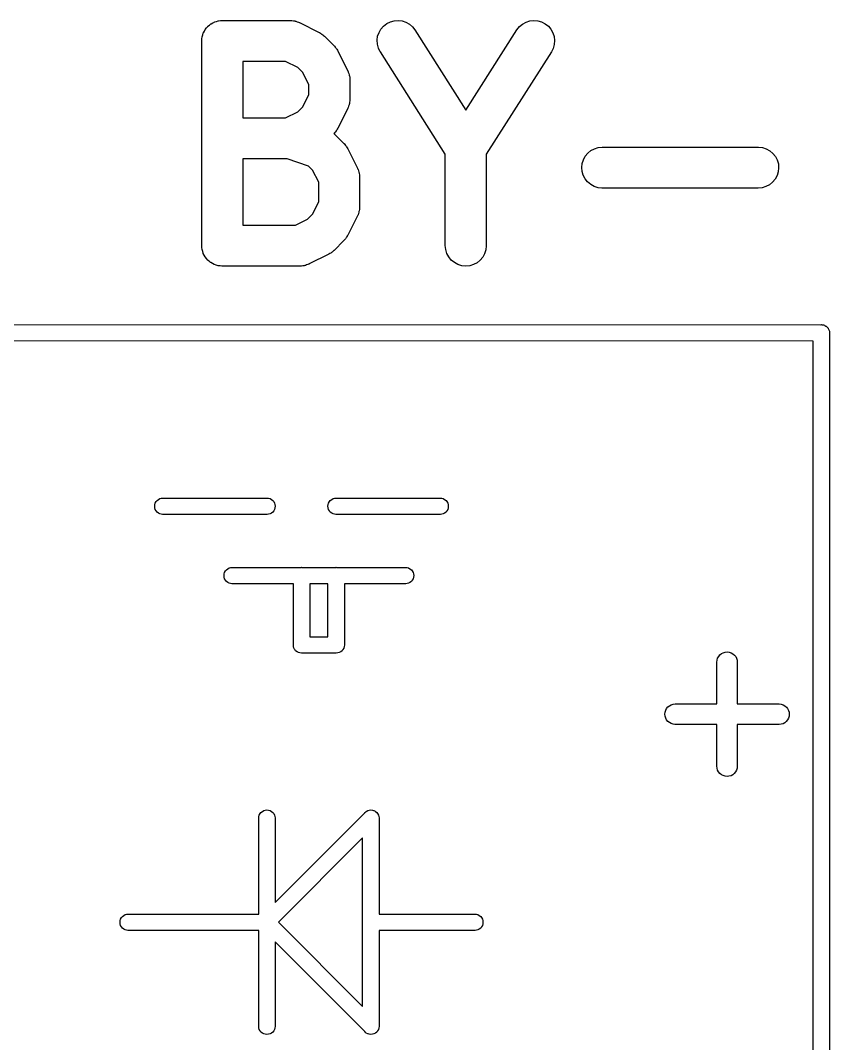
# Model space of a CAD drawing. Extents: x 88 to 197, y -105 to -93.
# Drawn here: x 106.44 to 112.37, y -100.45 to -92.96 of the extents above; entities that cross this region are included whole.
import ezdxf

# ---------------------------------------------------------------- set-up
doc = ezdxf.new("R2010")
doc.units = 0
doc.layers.add('BLACK', color=7, linetype='CONTINUOUS')

msp = doc.modelspace()

# ---------------------------------------------------------------- linework, layer by layer
at = {"layer": 'BLACK', "linetype": 'CONTINUOUS'}
for p, q in [((107.788, -93.0363), (107.794, -93.0239)), ((107.794, -93.0239), (107.795, -93.0235)), ((107.795, -93.023), (107.804, -93.0122)), ((107.795, -93.0235), (107.795, -93.023)), ((107.804, -93.0122), (107.813, -93.0013)), ((107.813, -93.001), (107.814, -93.0006)), ((107.813, -93.0013), (107.813, -93.001)), ((107.814, -93.0006), (107.825, -92.9917)), ((107.825, -92.9917), (107.836, -92.9828)), ((107.836, -92.9826), (107.837, -92.9823)), ((107.836, -92.9828), (107.836, -92.9826)), ((107.837, -92.9823), (107.849, -92.9757)), ((107.849, -92.9757), (107.862, -92.9691)), ((107.862, -92.9689), (107.863, -92.9687)), ((107.862, -92.9691), (107.862, -92.9689)), ((107.863, -92.9687), (107.876, -92.9647)), ((107.876, -92.9647), (107.89, -92.9606)), ((107.89, -92.9606), (107.891, -92.9604)), ((107.89, -92.9606), (107.89, -92.9606)), ((107.891, -92.9604), (107.905, -92.9591)), ((107.905, -92.9591), (107.919, -92.9578)), ((107.919, -92.9578), (108.419, -92.9578)), ((108.419, -92.9578), (108.421, -92.9578)), ((108.421, -92.9578), (108.425, -92.9583)), ((108.425, -92.9583), (108.43, -92.9582)), ((108.43, -92.9582), (108.44, -92.9599)), ((108.44, -92.9599), (108.45, -92.961)), ((108.45, -92.961), (108.454, -92.9624)), ((108.454, -92.9624), (108.458, -92.9631)), ((108.458, -92.9631), (108.468, -92.9668)), ((108.468, -92.9668), (108.478, -92.9699)), ((108.478, -92.9699), (108.482, -92.972)), ((108.482, -92.972), (108.486, -92.9736)), ((108.486, -92.9736), (108.629, -93.045)), ((109.068, -93.046), (109.082, -93.0206)), ((109.082, -93.0206), (109.102, -92.9986)), ((109.102, -92.9986), (109.125, -92.9807)), ((109.125, -92.9807), (109.151, -92.9676)), ((109.151, -92.9676), (109.179, -92.9599)), ((109.179, -92.9599), (109.208, -92.9578)), ((109.208, -92.9578), (109.237, -92.9615)), ((109.237, -92.9615), (109.265, -92.9707)), ((109.265, -92.9707), (109.291, -92.9851)), ((109.291, -92.9851), (109.313, -93.0042)), ((109.313, -93.0042), (109.331, -93.0272)), ((109.331, -93.0272), (109.704, -93.6141)), ((109.704, -93.6141), (110.078, -93.0272)), ((110.078, -93.0272), (110.079, -93.0255)), ((110.079, -93.0255), (110.097, -93.0027)), ((110.097, -93.0027), (110.12, -92.9839)), ((110.12, -92.9839), (110.146, -92.9698)), ((110.146, -92.9698), (110.173, -92.961)), ((110.173, -92.961), (110.203, -92.9578)), ((110.203, -92.9578), (110.232, -92.9603)), ((110.232, -92.9603), (110.26, -92.9684)), ((110.26, -92.9684), (110.286, -92.9818)), ((110.286, -92.9818), (110.309, -93)), ((110.309, -93), (110.328, -93.0223)), ((110.328, -93.0223), (110.342, -93.0479)), ((107.769, -93.1057), (107.77, -93.0916)), ((107.77, -93.0916), (107.772, -93.0776)), ((107.772, -93.0766), (107.776, -93.0631)), ((107.772, -93.0771), (107.772, -93.0766)), ((107.772, -93.0776), (107.772, -93.0771)), ((107.776, -93.0631), (107.78, -93.0496)), ((107.78, -93.0496), (107.781, -93.0492)), ((107.781, -93.0487), (107.788, -93.0363)), ((107.781, -93.0492), (107.781, -93.0487)), ((108.629, -93.045), (108.631, -93.046)), ((108.631, -93.046), (108.638, -93.0506)), ((108.638, -93.0506), (108.645, -93.0546)), ((108.645, -93.0546), (108.65, -93.0585)), ((108.65, -93.0585), (108.655, -93.0619)), ((108.655, -93.0619), (108.661, -93.0678)), ((108.661, -93.0678), (108.668, -93.0731)), ((108.668, -93.0731), (108.739, -93.1446)), ((109.055, -93.1027), (109.058, -93.0737)), ((109.056, -93.1319), (109.055, -93.1027)), ((109.058, -93.0737), (109.068, -93.046)), ((110.342, -93.0479), (110.351, -93.0757)), ((110.351, -93.0757), (110.354, -93.1048)), ((107.769, -93.1067), (107.769, -93.1057)), ((107.769, -93.1068), (107.769, -93.1067)), ((107.769, -93.1067), (107.769, -93.1067)), ((107.769, -93.1078), (107.769, -93.1068)), ((107.769, -94.6078), (107.769, -93.1078)), ((108.739, -93.1446), (108.741, -93.1461)), ((108.741, -93.1461), (108.746, -93.1526)), ((108.746, -93.1526), (108.752, -93.1588)), ((108.752, -93.1588), (108.755, -93.164)), ((108.755, -93.164), (108.759, -93.1689)), ((108.759, -93.1689), (108.763, -93.1764)), ((108.763, -93.1764), (108.767, -93.1835)), ((109.064, -93.1602), (109.056, -93.1319)), ((109.077, -93.1865), (109.064, -93.1602)), ((110.344, -93.1622), (110.331, -93.1883)), ((110.352, -93.134), (110.344, -93.1622)), ((110.354, -93.1048), (110.352, -93.134)), ((108.767, -93.1835), (108.839, -93.3264)), ((109.078, -93.1883), (109.077, -93.1865)), ((109.554, -93.9372), (109.078, -93.1883)), ((110.331, -93.1883), (109.854, -93.9372)), ((108.069, -93.2578), (108.069, -93.6721)), ((108.383, -93.2578), (108.069, -93.2578)), ((108.473, -93.3025), (108.383, -93.2578)), ((108.51, -93.3395), (108.473, -93.3025)), ((108.839, -93.3264), (108.84, -93.3283)), ((108.554, -93.4289), (108.51, -93.3395)), ((108.84, -93.3283), (108.841, -93.3324)), ((108.841, -93.3324), (108.843, -93.3363)), ((108.843, -93.3363), (108.846, -93.3461)), ((108.846, -93.3461), (108.85, -93.3558)), ((108.85, -93.3558), (108.85, -93.3601)), ((108.85, -93.3601), (108.852, -93.3644)), ((108.852, -93.3644), (108.853, -93.3746)), ((108.853, -93.3746), (108.854, -93.3847)), ((108.854, -93.3847), (108.854, -93.3891)), ((108.854, -93.3891), (108.854, -93.3935)), ((108.854, -93.3935), (108.854, -93.5363)), ((108.554, -93.5009), (108.554, -93.4289)), ((108.51, -93.5903), (108.554, -93.5009)), ((108.854, -93.5472), (108.852, -93.5573)), ((108.854, -93.5363), (108.854, -93.5384)), ((108.854, -93.5384), (108.854, -93.5428)), ((108.854, -93.5428), (108.854, -93.5472)), ((108.383, -93.6721), (108.473, -93.6273)), ((108.473, -93.6273), (108.51, -93.5903)), ((108.839, -93.6034), (108.767, -93.7463)), ((108.84, -93.5993), (108.839, -93.6034)), ((108.842, -93.5954), (108.84, -93.5993)), ((108.845, -93.5857), (108.842, -93.5954)), ((108.849, -93.5761), (108.845, -93.5857)), ((108.85, -93.5717), (108.849, -93.5761)), ((108.851, -93.5675), (108.85, -93.5717)), ((108.852, -93.5573), (108.851, -93.5675)), ((108.069, -93.6721), (108.383, -93.6721)), ((108.75, -93.7727), (108.744, -93.7788)), ((108.754, -93.7675), (108.75, -93.7727)), ((108.758, -93.7626), (108.754, -93.7675)), ((108.762, -93.7552), (108.758, -93.7626)), ((108.766, -93.7481), (108.762, -93.7552)), ((108.767, -93.7463), (108.766, -93.7481)), ((108.739, -93.7853), (108.738, -93.7864)), ((108.738, -93.7864), (108.739, -93.7874)), ((108.744, -93.7788), (108.739, -93.7853)), ((108.739, -93.7874), (108.81, -93.8588)), ((108.81, -93.8588), (108.812, -93.8603)), ((108.812, -93.8603), (108.817, -93.8669)), ((108.817, -93.8669), (108.823, -93.873)), ((108.823, -93.873), (108.826, -93.8783)), ((108.826, -93.8783), (108.83, -93.8832)), ((108.83, -93.8832), (108.834, -93.8907)), ((108.834, -93.8907), (108.839, -93.8978)), ((108.839, -93.8978), (108.91, -94.0407)), ((110.599, -93.9299), (110.621, -93.9114)), ((110.621, -93.9114), (110.647, -93.8977)), ((110.647, -93.8977), (110.675, -93.8892)), ((110.675, -93.8892), (110.704, -93.8863)), ((110.704, -93.8863), (111.847, -93.8863)), ((111.847, -93.8863), (111.849, -93.8864)), ((111.849, -93.8864), (111.878, -93.8896)), ((111.878, -93.8896), (111.906, -93.8985)), ((111.906, -93.8985), (111.932, -93.9126)), ((111.932, -93.9126), (111.954, -93.9314)), ((108.069, -93.9721), (108.069, -94.4578)), ((108.394, -93.9721), (108.069, -93.9721)), ((108.552, -94.0246), (108.394, -93.9721)), ((109.554, -94.6078), (109.554, -93.9372)), ((109.854, -93.9372), (109.854, -94.6078)), ((110.557, -94.0062), (110.566, -93.9782)), ((110.566, -93.9782), (110.58, -93.9525)), ((110.58, -93.9525), (110.599, -93.9299)), ((111.954, -93.9314), (111.973, -93.9542)), ((111.973, -93.9542), (111.986, -93.9802)), ((111.986, -93.9802), (111.995, -94.0082)), ((108.581, -94.0538), (108.552, -94.0246)), ((108.626, -94.1432), (108.581, -94.0538)), ((108.91, -94.0407), (108.911, -94.0426)), ((108.911, -94.0426), (108.912, -94.0467)), ((108.912, -94.0467), (108.915, -94.0506)), ((108.915, -94.0506), (108.918, -94.0604)), ((108.918, -94.0604), (108.921, -94.07)), ((108.921, -94.07), (108.922, -94.0744)), ((108.922, -94.0744), (108.923, -94.0786)), ((110.554, -94.0353), (110.557, -94.0062)), ((110.557, -94.0644), (110.554, -94.0353)), ((110.565, -94.0925), (110.557, -94.0644)), ((111.994, -94.0665), (111.986, -94.0945)), ((111.997, -94.0374), (111.994, -94.0665)), ((111.995, -94.0082), (111.997, -94.0374)), ((108.626, -94.2866), (108.626, -94.1432)), ((108.923, -94.0786), (108.924, -94.0888)), ((108.924, -94.0888), (108.926, -94.099)), ((108.926, -94.099), (108.925, -94.1034)), ((108.925, -94.1034), (108.926, -94.1078)), ((108.926, -94.1078), (108.926, -94.3221)), ((110.579, -94.1185), (110.565, -94.0925)), ((110.597, -94.1413), (110.579, -94.1185)), ((110.62, -94.1601), (110.597, -94.1413)), ((111.953, -94.1428), (111.93, -94.1613)), ((111.972, -94.1202), (111.953, -94.1428)), ((111.986, -94.0945), (111.972, -94.1202)), ((110.645, -94.1742), (110.62, -94.1601)), ((110.673, -94.1831), (110.645, -94.1742)), ((110.702, -94.1863), (110.673, -94.1831)), ((110.704, -94.1863), (110.702, -94.1863)), ((111.847, -94.1863), (110.704, -94.1863)), ((111.876, -94.1835), (111.847, -94.1863)), ((111.904, -94.175), (111.876, -94.1835)), ((111.93, -94.1613), (111.904, -94.175)), ((108.581, -94.3761), (108.626, -94.2866)), ((108.544, -94.4131), (108.581, -94.3761)), ((108.917, -94.3714), (108.914, -94.3811)), ((108.92, -94.3618), (108.917, -94.3714)), ((108.921, -94.3575), (108.92, -94.3618)), ((108.923, -94.3532), (108.921, -94.3575)), ((108.924, -94.3431), (108.923, -94.3532)), ((108.925, -94.333), (108.924, -94.3431)), ((108.926, -94.3242), (108.925, -94.3285)), ((108.925, -94.3285), (108.925, -94.333)), ((108.926, -94.3221), (108.926, -94.3242)), ((108.455, -94.4578), (108.544, -94.4131)), ((108.91, -94.3891), (108.839, -94.532)), ((108.912, -94.385), (108.91, -94.3891)), ((108.914, -94.3811), (108.912, -94.385)), ((108.069, -94.4578), (108.455, -94.4578)), ((108.81, -94.571), (108.739, -94.6424)), ((108.816, -94.5645), (108.81, -94.571)), ((108.822, -94.5584), (108.816, -94.5645)), ((108.825, -94.5532), (108.822, -94.5584)), ((108.829, -94.5484), (108.825, -94.5532)), ((108.833, -94.5409), (108.829, -94.5484)), ((108.838, -94.5339), (108.833, -94.5409)), ((108.839, -94.532), (108.838, -94.5339)), ((107.77, -94.6218), (107.769, -94.6078)), ((107.771, -94.6359), (107.77, -94.6218)), ((107.772, -94.6364), (107.771, -94.6359)), ((107.772, -94.6369), (107.772, -94.6364)), ((107.776, -94.6503), (107.772, -94.6369)), ((107.78, -94.664), (107.776, -94.6503)), ((107.78, -94.6644), (107.78, -94.664)), ((107.78, -94.6649), (107.78, -94.6644)), ((107.787, -94.6774), (107.78, -94.6649)), ((108.7, -94.6705), (108.557, -94.7419)), ((108.707, -94.666), (108.7, -94.6705)), ((108.715, -94.6621), (108.707, -94.666)), ((108.72, -94.6582), (108.715, -94.6621)), ((108.725, -94.6549), (108.72, -94.6582)), ((108.731, -94.6491), (108.725, -94.6549)), ((108.738, -94.6439), (108.731, -94.6491)), ((108.739, -94.6424), (108.738, -94.6439)), ((109.557, -94.6369), (109.554, -94.6078)), ((109.566, -94.6649), (109.557, -94.6369)), ((109.579, -94.6908), (109.566, -94.6649)), ((109.842, -94.6669), (109.828, -94.6925)), ((109.851, -94.639), (109.842, -94.6669)), ((109.854, -94.6099), (109.851, -94.639)), ((109.854, -94.6078), (109.854, -94.6099)), ((107.793, -94.6899), (107.787, -94.6774)), ((107.794, -94.6903), (107.793, -94.6899)), ((107.794, -94.6908), (107.794, -94.6903)), ((107.803, -94.7017), (107.794, -94.6908)), ((107.812, -94.7127), (107.803, -94.7017)), ((107.812, -94.7131), (107.812, -94.7127)), ((107.812, -94.7135), (107.812, -94.7131)), ((107.823, -94.7225), (107.812, -94.7135)), ((107.834, -94.7315), (107.823, -94.7225)), ((107.834, -94.7318), (107.834, -94.7315)), ((107.835, -94.7321), (107.834, -94.7318)), ((107.847, -94.7388), (107.835, -94.7321)), ((107.86, -94.7456), (107.847, -94.7388)), ((107.86, -94.7458), (107.86, -94.7456)), ((107.861, -94.746), (107.86, -94.7458)), ((107.874, -94.7502), (107.861, -94.746)), ((107.888, -94.7545), (107.874, -94.7502)), ((108.537, -94.7494), (108.528, -94.7529)), ((108.547, -94.7465), (108.537, -94.7494)), ((108.551, -94.7444), (108.547, -94.7465)), ((108.555, -94.7429), (108.551, -94.7444)), ((108.557, -94.7419), (108.555, -94.7429)), ((109.598, -94.7135), (109.579, -94.6908)), ((109.621, -94.7321), (109.598, -94.7135)), ((109.646, -94.746), (109.621, -94.7321)), ((109.674, -94.7547), (109.646, -94.746)), ((109.761, -94.7468), (109.733, -94.7551)), ((109.787, -94.7333), (109.761, -94.7468)), ((109.809, -94.7149), (109.787, -94.7333)), ((109.828, -94.6925), (109.809, -94.7149)), ((107.888, -94.7546), (107.888, -94.7545)), ((107.889, -94.7547), (107.888, -94.7546)), ((107.903, -94.7562), (107.889, -94.7547)), ((107.917, -94.7578), (107.903, -94.7562)), ((107.918, -94.7578), (107.917, -94.7578)), ((107.919, -94.7578), (107.918, -94.7578)), ((107.918, -94.7578), (107.918, -94.7578)), ((107.918, -94.7578), (107.918, -94.7578)), ((108.49, -94.7578), (107.919, -94.7578)), ((108.495, -94.7573), (108.49, -94.7578)), ((108.499, -94.7575), (108.495, -94.7573)), ((108.509, -94.7559), (108.499, -94.7575)), ((108.519, -94.7549), (108.509, -94.7559)), ((108.524, -94.7536), (108.519, -94.7549)), ((108.528, -94.7529), (108.524, -94.7536)), ((109.703, -94.7578), (109.674, -94.7547)), ((109.733, -94.7551), (109.703, -94.7578)), ((104.687, -95.185), (112.307, -95.187)), ((112.307, -95.187), (112.31, -95.1867)), ((112.31, -95.1867), (112.313, -95.187)), ((112.313, -95.187), (112.313, -95.187)), ((112.313, -95.187), (112.315, -95.1872)), ((112.315, -95.1872), (112.322, -95.1879)), ((112.322, -95.1879), (112.322, -95.1879)), ((112.322, -95.1879), (112.322, -95.1879)), ((112.322, -95.1879), (112.325, -95.1888)), ((112.325, -95.1888), (112.333, -95.1913)), ((112.333, -95.1913), (112.333, -95.1913)), ((112.333, -95.1913), (112.333, -95.1913)), ((112.333, -95.1913), (112.335, -95.1924)), ((112.335, -95.1924), (112.343, -95.1969)), ((112.343, -95.1969), (112.344, -95.1969)), ((112.344, -95.1969), (112.344, -95.1969)), ((112.344, -95.1969), (112.345, -95.1982)), ((112.345, -95.1982), (112.353, -95.2044)), ((112.353, -95.2044), (112.36, -95.2135)), ((112.36, -95.2135), (112.36, -95.2135)), ((112.36, -95.2135), (112.36, -95.2135)), ((112.36, -95.2135), (112.361, -95.215)), ((112.361, -95.215), (112.366, -95.2239)), ((112.366, -95.2239), (112.369, -95.2352)), ((112.369, -95.2352), (112.37, -95.2441)), ((112.37, -95.2441), (112.37, -95.2441)), ((112.37, -95.2441), (112.37, -95.247)), ((112.37, -95.247), (112.37, -95.2499)), ((112.37, -95.2499), (112.37, -103.626)), ((112.25, -95.307), (104.75, -95.305)), ((112.25, -95.4981), (112.25, -95.307)), ((112.25, -103.569), (112.25, -95.4981)), ((107.434, -96.4835), (107.441, -96.4744)), ((107.441, -96.4744), (107.451, -96.4669)), ((107.451, -96.4669), (107.461, -96.4613)), ((107.461, -96.4613), (107.472, -96.4579)), ((107.472, -96.4579), (107.481, -96.457)), ((107.481, -96.457), (108.249, -96.457)), ((108.249, -96.457), (108.258, -96.4579)), ((108.258, -96.4579), (108.269, -96.4613)), ((108.269, -96.4613), (108.279, -96.4669)), ((108.279, -96.4669), (108.289, -96.4744)), ((108.289, -96.4744), (108.296, -96.4835)), ((108.704, -96.4835), (108.711, -96.4744)), ((108.711, -96.4744), (108.721, -96.4669)), ((108.721, -96.4669), (108.731, -96.4613)), ((108.731, -96.4613), (108.742, -96.4579)), ((108.742, -96.4579), (108.751, -96.457)), ((108.751, -96.457), (109.519, -96.457)), ((109.519, -96.457), (109.528, -96.4579)), ((109.528, -96.4579), (109.539, -96.4613)), ((109.539, -96.4613), (109.549, -96.4669)), ((109.549, -96.4669), (109.559, -96.4744)), ((109.559, -96.4744), (109.566, -96.4835)), ((107.424, -96.517), (107.425, -96.5052)), ((107.425, -96.5288), (107.424, -96.517)), ((107.425, -96.5052), (107.428, -96.4939)), ((107.428, -96.5401), (107.425, -96.5288)), ((107.428, -96.4939), (107.434, -96.4835)), ((107.434, -96.5505), (107.428, -96.5401)), ((107.441, -96.5596), (107.434, -96.5505)), ((108.296, -96.5505), (108.289, -96.5596)), ((108.296, -96.4835), (108.302, -96.4939)), ((108.302, -96.5401), (108.296, -96.5505)), ((108.302, -96.4939), (108.305, -96.5052)), ((108.305, -96.5288), (108.302, -96.5401)), ((108.305, -96.5052), (108.306, -96.517)), ((108.306, -96.517), (108.305, -96.5288)), ((108.694, -96.517), (108.695, -96.5052)), ((108.695, -96.5288), (108.694, -96.517)), ((108.695, -96.5052), (108.698, -96.4939)), ((108.698, -96.5401), (108.695, -96.5288)), ((108.698, -96.4939), (108.704, -96.4835)), ((108.704, -96.5505), (108.698, -96.5401)), ((108.711, -96.5596), (108.704, -96.5505)), ((109.566, -96.5505), (109.559, -96.5596)), ((109.566, -96.4835), (109.572, -96.4939)), ((109.572, -96.5401), (109.566, -96.5505)), ((109.572, -96.4939), (109.575, -96.5052)), ((109.575, -96.5288), (109.572, -96.5401)), ((109.575, -96.5052), (109.576, -96.517)), ((109.576, -96.517), (109.575, -96.5288)), ((107.451, -96.5671), (107.441, -96.5596)), ((107.461, -96.5727), (107.451, -96.5671)), ((107.472, -96.5761), (107.461, -96.5727)), ((107.481, -96.577), (107.472, -96.5761)), ((108.249, -96.577), (107.481, -96.577)), ((108.258, -96.5761), (108.249, -96.577)), ((108.269, -96.5727), (108.258, -96.5761)), ((108.279, -96.5671), (108.269, -96.5727)), ((108.289, -96.5596), (108.279, -96.5671)), ((108.721, -96.5671), (108.711, -96.5596)), ((108.731, -96.5727), (108.721, -96.5671)), ((108.742, -96.5761), (108.731, -96.5727)), ((108.751, -96.577), (108.742, -96.5761)), ((109.519, -96.577), (108.751, -96.577)), ((109.528, -96.5761), (109.519, -96.577)), ((109.539, -96.5727), (109.528, -96.5761)), ((109.549, -96.5671), (109.539, -96.5727)), ((109.559, -96.5596), (109.549, -96.5671)), ((107.936, -97.0019), (107.942, -96.9915)), ((107.942, -96.9915), (107.949, -96.9824)), ((107.949, -96.9824), (107.959, -96.9749)), ((107.959, -96.9749), (107.969, -96.9693)), ((107.969, -96.9693), (107.98, -96.9659)), ((107.98, -96.9659), (107.989, -96.965)), ((107.989, -96.965), (108.497, -96.965)), ((108.497, -96.965), (108.5, -96.9647)), ((108.5, -96.9647), (108.503, -96.965)), ((108.503, -96.965), (108.751, -96.965)), ((108.751, -96.965), (108.754, -96.9647)), ((108.754, -96.9647), (108.757, -96.965)), ((108.757, -96.965), (109.265, -96.965)), ((109.265, -96.965), (109.274, -96.9659)), ((109.274, -96.9659), (109.285, -96.9693)), ((109.285, -96.9693), (109.295, -96.9749)), ((109.295, -96.9749), (109.305, -96.9824)), ((109.305, -96.9824), (109.312, -96.9915)), ((109.312, -96.9915), (109.318, -97.0019)), ((107.932, -97.025), (107.933, -97.0132)), ((107.933, -97.0368), (107.932, -97.025)), ((107.933, -97.0132), (107.936, -97.0019)), ((107.936, -97.0481), (107.933, -97.0368)), ((107.942, -97.0585), (107.936, -97.0481)), ((107.949, -97.0676), (107.942, -97.0585)), ((107.959, -97.0751), (107.949, -97.0676)), ((107.969, -97.0807), (107.959, -97.0751)), ((109.295, -97.0751), (109.285, -97.0807)), ((109.305, -97.0676), (109.295, -97.0751)), ((109.312, -97.0585), (109.305, -97.0676)), ((109.318, -97.0481), (109.312, -97.0585)), ((109.318, -97.0019), (109.321, -97.0132)), ((109.321, -97.0368), (109.318, -97.0481)), ((109.321, -97.0132), (109.322, -97.025)), ((109.322, -97.025), (109.321, -97.0368)), ((107.98, -97.0841), (107.969, -97.0807)), ((107.989, -97.085), (107.98, -97.0841)), ((108.44, -97.085), (107.989, -97.085)), ((108.44, -97.5301), (108.44, -97.085)), ((108.56, -97.085), (108.56, -97.473)), ((108.694, -97.085), (108.56, -97.085)), ((108.694, -97.473), (108.694, -97.085)), ((109.265, -97.085), (108.814, -97.085)), ((108.814, -97.085), (108.814, -97.5301)), ((109.274, -97.0841), (109.265, -97.085)), ((109.285, -97.0807), (109.274, -97.0841)), ((108.56, -97.473), (108.694, -97.473)), ((108.44, -97.533), (108.44, -97.5301)), ((108.441, -97.5448), (108.44, -97.533)), ((108.444, -97.5561), (108.441, -97.5448)), ((108.447, -97.562), (108.444, -97.5561)), ((108.45, -97.5665), (108.447, -97.562)), ((108.457, -97.5756), (108.45, -97.5665)), ((108.467, -97.5831), (108.457, -97.5756)), ((108.477, -97.5887), (108.467, -97.5831)), ((108.488, -97.5921), (108.477, -97.5887)), ((108.5, -97.5933), (108.488, -97.5921)), ((108.503, -97.593), (108.5, -97.5933)), ((108.751, -97.593), (108.503, -97.593)), ((108.754, -97.5933), (108.751, -97.593)), ((108.766, -97.5921), (108.754, -97.5933)), ((108.777, -97.5887), (108.766, -97.5921)), ((108.787, -97.5831), (108.777, -97.5887)), ((108.797, -97.5756), (108.787, -97.5831)), ((108.804, -97.5665), (108.797, -97.5756)), ((108.81, -97.5561), (108.804, -97.5665)), ((108.813, -97.5448), (108.81, -97.5561)), ((108.814, -97.5359), (108.813, -97.5448)), ((108.814, -97.5301), (108.814, -97.533)), ((108.814, -97.533), (108.814, -97.5359)), ((108.814, -97.5359), (108.814, -97.5359)), ((111.567, -97.6065), (111.578, -97.5973)), ((111.578, -97.5973), (111.591, -97.5905)), ((111.591, -97.5905), (111.605, -97.5864)), ((111.605, -97.5864), (111.62, -97.585)), ((111.62, -97.585), (111.635, -97.5866)), ((111.635, -97.5866), (111.648, -97.5909)), ((111.648, -97.5909), (111.661, -97.5979)), ((111.661, -97.5979), (111.673, -97.6072)), ((111.544, -97.659), (111.546, -97.6445)), ((111.544, -97.66), (111.544, -97.659)), ((111.544, -97.966), (111.544, -97.66)), ((111.546, -97.6445), (111.55, -97.6305)), ((111.55, -97.6305), (111.558, -97.6177)), ((111.558, -97.6177), (111.567, -97.6065)), ((111.673, -97.6072), (111.682, -97.6185)), ((111.682, -97.6185), (111.689, -97.6315)), ((111.689, -97.6315), (111.693, -97.6455)), ((111.693, -97.6455), (111.694, -97.66)), ((111.694, -97.66), (111.694, -97.966)), ((111.197, -97.9785), (111.21, -97.9717)), ((111.21, -97.9717), (111.224, -97.9674)), ((111.224, -97.9674), (111.238, -97.966)), ((111.238, -97.966), (111.544, -97.966)), ((111.694, -97.966), (112, -97.966)), ((112, -97.966), (112.001, -97.966)), ((112.001, -97.966), (112.016, -97.9676)), ((112.016, -97.9676), (112.03, -97.9721)), ((112.03, -97.9721), (112.043, -97.9791)), ((111.163, -98.0405), (111.165, -98.0259)), ((111.165, -98.0551), (111.163, -98.0405)), ((111.165, -98.0259), (111.169, -98.0119)), ((111.169, -98.0119), (111.176, -97.9991)), ((111.176, -97.9991), (111.186, -97.9878)), ((111.186, -97.9878), (111.197, -97.9785)), ((112.043, -97.9791), (112.054, -97.9885)), ((112.054, -97.9885), (112.063, -97.9999)), ((112.063, -97.9999), (112.07, -98.0129)), ((112.07, -98.0129), (112.074, -98.0269)), ((112.074, -98.0269), (112.075, -98.0415)), ((112.075, -98.0415), (112.074, -98.0561)), ((111.169, -98.0691), (111.165, -98.0551)), ((111.176, -98.0821), (111.169, -98.0691)), ((111.185, -98.0935), (111.176, -98.0821)), ((111.196, -98.1029), (111.185, -98.0935)), ((111.209, -98.1099), (111.196, -98.1029)), ((111.223, -98.1144), (111.209, -98.1099)), ((111.237, -98.116), (111.223, -98.1144)), ((111.238, -98.116), (111.237, -98.116)), ((111.544, -98.116), (111.238, -98.116)), ((111.544, -98.422), (111.544, -98.116)), ((112, -98.116), (111.694, -98.116)), ((111.694, -98.116), (111.694, -98.422)), ((112.015, -98.1146), (112, -98.116)), ((112.029, -98.1103), (112.015, -98.1146)), ((112.042, -98.1035), (112.029, -98.1103)), ((112.053, -98.0942), (112.042, -98.1035)), ((112.063, -98.0829), (112.053, -98.0942)), ((112.07, -98.0701), (112.063, -98.0829)), ((112.074, -98.0561), (112.07, -98.0701)), ((111.546, -98.4365), (111.544, -98.422)), ((111.694, -98.423), (111.693, -98.4375)), ((111.694, -98.422), (111.694, -98.423)), ((111.55, -98.4505), (111.546, -98.4365)), ((111.557, -98.4635), (111.55, -98.4505)), ((111.566, -98.4748), (111.557, -98.4635)), ((111.577, -98.4841), (111.566, -98.4748)), ((111.59, -98.4911), (111.577, -98.4841)), ((111.604, -98.4954), (111.59, -98.4911)), ((111.619, -98.4969), (111.604, -98.4954)), ((111.633, -98.4956), (111.619, -98.4969)), ((111.648, -98.4915), (111.633, -98.4956)), ((111.66, -98.4847), (111.648, -98.4915)), ((111.672, -98.4755), (111.66, -98.4847)), ((111.681, -98.4643), (111.672, -98.4755)), ((111.688, -98.4515), (111.681, -98.4643)), ((111.693, -98.4375), (111.688, -98.4515)), ((108.186, -98.8001), (108.187, -98.7912)), ((108.187, -98.7912), (108.19, -98.7799)), ((108.19, -98.7799), (108.196, -98.7695)), ((108.196, -98.7695), (108.203, -98.7604)), ((108.203, -98.7604), (108.213, -98.7529)), ((108.213, -98.7529), (108.223, -98.7473)), ((108.223, -98.7473), (108.234, -98.7439)), ((108.234, -98.7439), (108.246, -98.7427)), ((108.246, -98.7427), (108.258, -98.7439)), ((108.258, -98.7439), (108.269, -98.7473)), ((108.269, -98.7473), (108.279, -98.7529)), ((108.279, -98.7529), (108.289, -98.7604)), ((108.289, -98.7604), (108.296, -98.7695)), ((108.296, -98.7695), (108.302, -98.7799)), ((108.302, -98.7799), (108.305, -98.7912)), ((108.305, -98.7912), (108.306, -98.8001)), ((108.306, -99.4201), (108.963, -98.7626)), ((108.963, -98.7626), (108.965, -98.7604)), ((108.965, -98.7604), (108.968, -98.7585)), ((108.968, -98.7585), (108.975, -98.7529)), ((108.968, -98.7585), (108.968, -98.7585)), ((108.975, -98.7529), (108.985, -98.7473)), ((108.985, -98.7473), (108.996, -98.7439)), ((108.996, -98.7439), (109.008, -98.7427)), ((109.008, -98.7427), (109.02, -98.7439)), ((109.02, -98.7439), (109.028, -98.7463)), ((109.028, -98.7463), (109.031, -98.7473)), ((109.031, -98.7473), (109.04, -98.752)), ((109.04, -98.752), (109.041, -98.7529)), ((109.041, -98.7529), (109.051, -98.7604)), ((109.051, -98.7604), (109.058, -98.7695)), ((109.058, -98.7695), (109.064, -98.7799)), ((109.064, -98.7799), (109.067, -98.7912)), ((109.067, -98.7912), (109.068, -98.8001)), ((108.186, -99.1844), (108.186, -98.8001)), ((108.306, -98.8001), (108.306, -99.4201)), ((109.068, -98.8001), (109.068, -98.8001)), ((109.068, -98.8001), (109.068, -98.803)), ((109.068, -98.803), (109.068, -98.8059)), ((109.068, -98.8059), (109.068, -99.505)), ((108.948, -98.9479), (108.331, -99.565)), ((108.948, -99.562), (108.948, -98.9479)), ((108.186, -99.505), (108.186, -99.1844)), ((107.171, -99.5532), (107.174, -99.5419)), ((107.174, -99.5419), (107.18, -99.5315)), ((107.18, -99.5315), (107.187, -99.5224)), ((107.187, -99.5224), (107.197, -99.5149)), ((107.197, -99.5149), (107.207, -99.5093)), ((107.207, -99.5093), (107.218, -99.5059)), ((107.218, -99.5059), (107.227, -99.505)), ((107.227, -99.505), (108.186, -99.505)), ((109.068, -99.505), (109.773, -99.505)), ((109.773, -99.505), (109.782, -99.5059)), ((109.782, -99.5059), (109.793, -99.5093)), ((109.793, -99.5093), (109.803, -99.5149)), ((109.803, -99.5149), (109.813, -99.5224)), ((109.813, -99.5224), (109.82, -99.5315)), ((109.82, -99.5315), (109.826, -99.5419)), ((109.826, -99.5419), (109.829, -99.5532)), ((107.17, -99.565), (107.171, -99.5532)), ((107.171, -99.5768), (107.17, -99.565)), ((107.174, -99.5881), (107.171, -99.5768)), ((107.18, -99.5985), (107.174, -99.5881)), ((107.187, -99.6076), (107.18, -99.5985)), ((107.197, -99.6151), (107.187, -99.6076)), ((107.207, -99.6207), (107.197, -99.6151)), ((107.218, -99.6241), (107.207, -99.6207)), ((107.227, -99.625), (107.218, -99.6241)), ((108.331, -99.565), (108.948, -100.182)), ((108.948, -99.565), (108.948, -99.562)), ((108.948, -99.5679), (108.948, -99.565)), ((108.948, -100.182), (108.948, -99.5679)), ((109.782, -99.6241), (109.773, -99.625)), ((109.793, -99.6207), (109.782, -99.6241)), ((109.803, -99.6151), (109.793, -99.6207)), ((109.813, -99.6076), (109.803, -99.6151)), ((109.82, -99.5985), (109.813, -99.6076)), ((109.826, -99.5881), (109.82, -99.5985)), ((109.829, -99.5768), (109.826, -99.5881)), ((109.829, -99.5532), (109.83, -99.565)), ((109.83, -99.565), (109.829, -99.5768)), ((108.186, -99.625), (107.227, -99.625)), ((108.186, -100.33), (108.186, -99.625)), ((109.773, -99.625), (109.068, -99.625)), ((109.068, -99.625), (109.068, -100.324)), ((108.964, -100.367), (108.306, -99.7099)), ((108.306, -99.7099), (108.306, -100.33)), ((108.187, -100.339), (108.186, -100.33)), ((108.19, -100.35), (108.187, -100.339)), ((108.196, -100.36), (108.19, -100.35)), ((108.203, -100.37), (108.196, -100.36)), ((108.213, -100.377), (108.203, -100.37)), ((108.289, -100.37), (108.279, -100.377)), ((108.296, -100.36), (108.289, -100.37)), ((108.302, -100.35), (108.296, -100.36)), ((108.305, -100.339), (108.302, -100.35)), ((108.306, -100.33), (108.305, -100.339)), ((108.965, -100.37), (108.964, -100.367)), ((108.968, -100.371), (108.965, -100.37)), ((108.968, -100.372), (108.968, -100.371)), ((108.975, -100.377), (108.968, -100.372)), ((109.051, -100.37), (109.041, -100.377)), ((109.058, -100.36), (109.051, -100.37)), ((109.064, -100.35), (109.058, -100.36)), ((109.067, -100.339), (109.064, -100.35)), ((109.068, -100.33), (109.067, -100.339)), ((109.068, -100.324), (109.068, -100.327)), ((109.068, -100.327), (109.068, -100.33)), ((109.068, -100.33), (109.068, -100.33)), ((108.223, -100.383), (108.213, -100.377)), ((108.234, -100.386), (108.223, -100.383)), ((108.246, -100.387), (108.234, -100.386)), ((108.258, -100.386), (108.246, -100.387)), ((108.269, -100.383), (108.258, -100.386)), ((108.279, -100.377), (108.269, -100.383)), ((108.985, -100.383), (108.975, -100.377)), ((108.988, -100.384), (108.985, -100.383)), ((108.996, -100.386), (108.988, -100.384)), ((109.008, -100.387), (108.996, -100.386)), ((109.02, -100.386), (109.008, -100.387)), ((109.031, -100.383), (109.02, -100.386)), ((109.041, -100.377), (109.031, -100.383))]:
    msp.add_line(p, q, dxfattribs=at)

doc.saveas('drawing.dxf')
